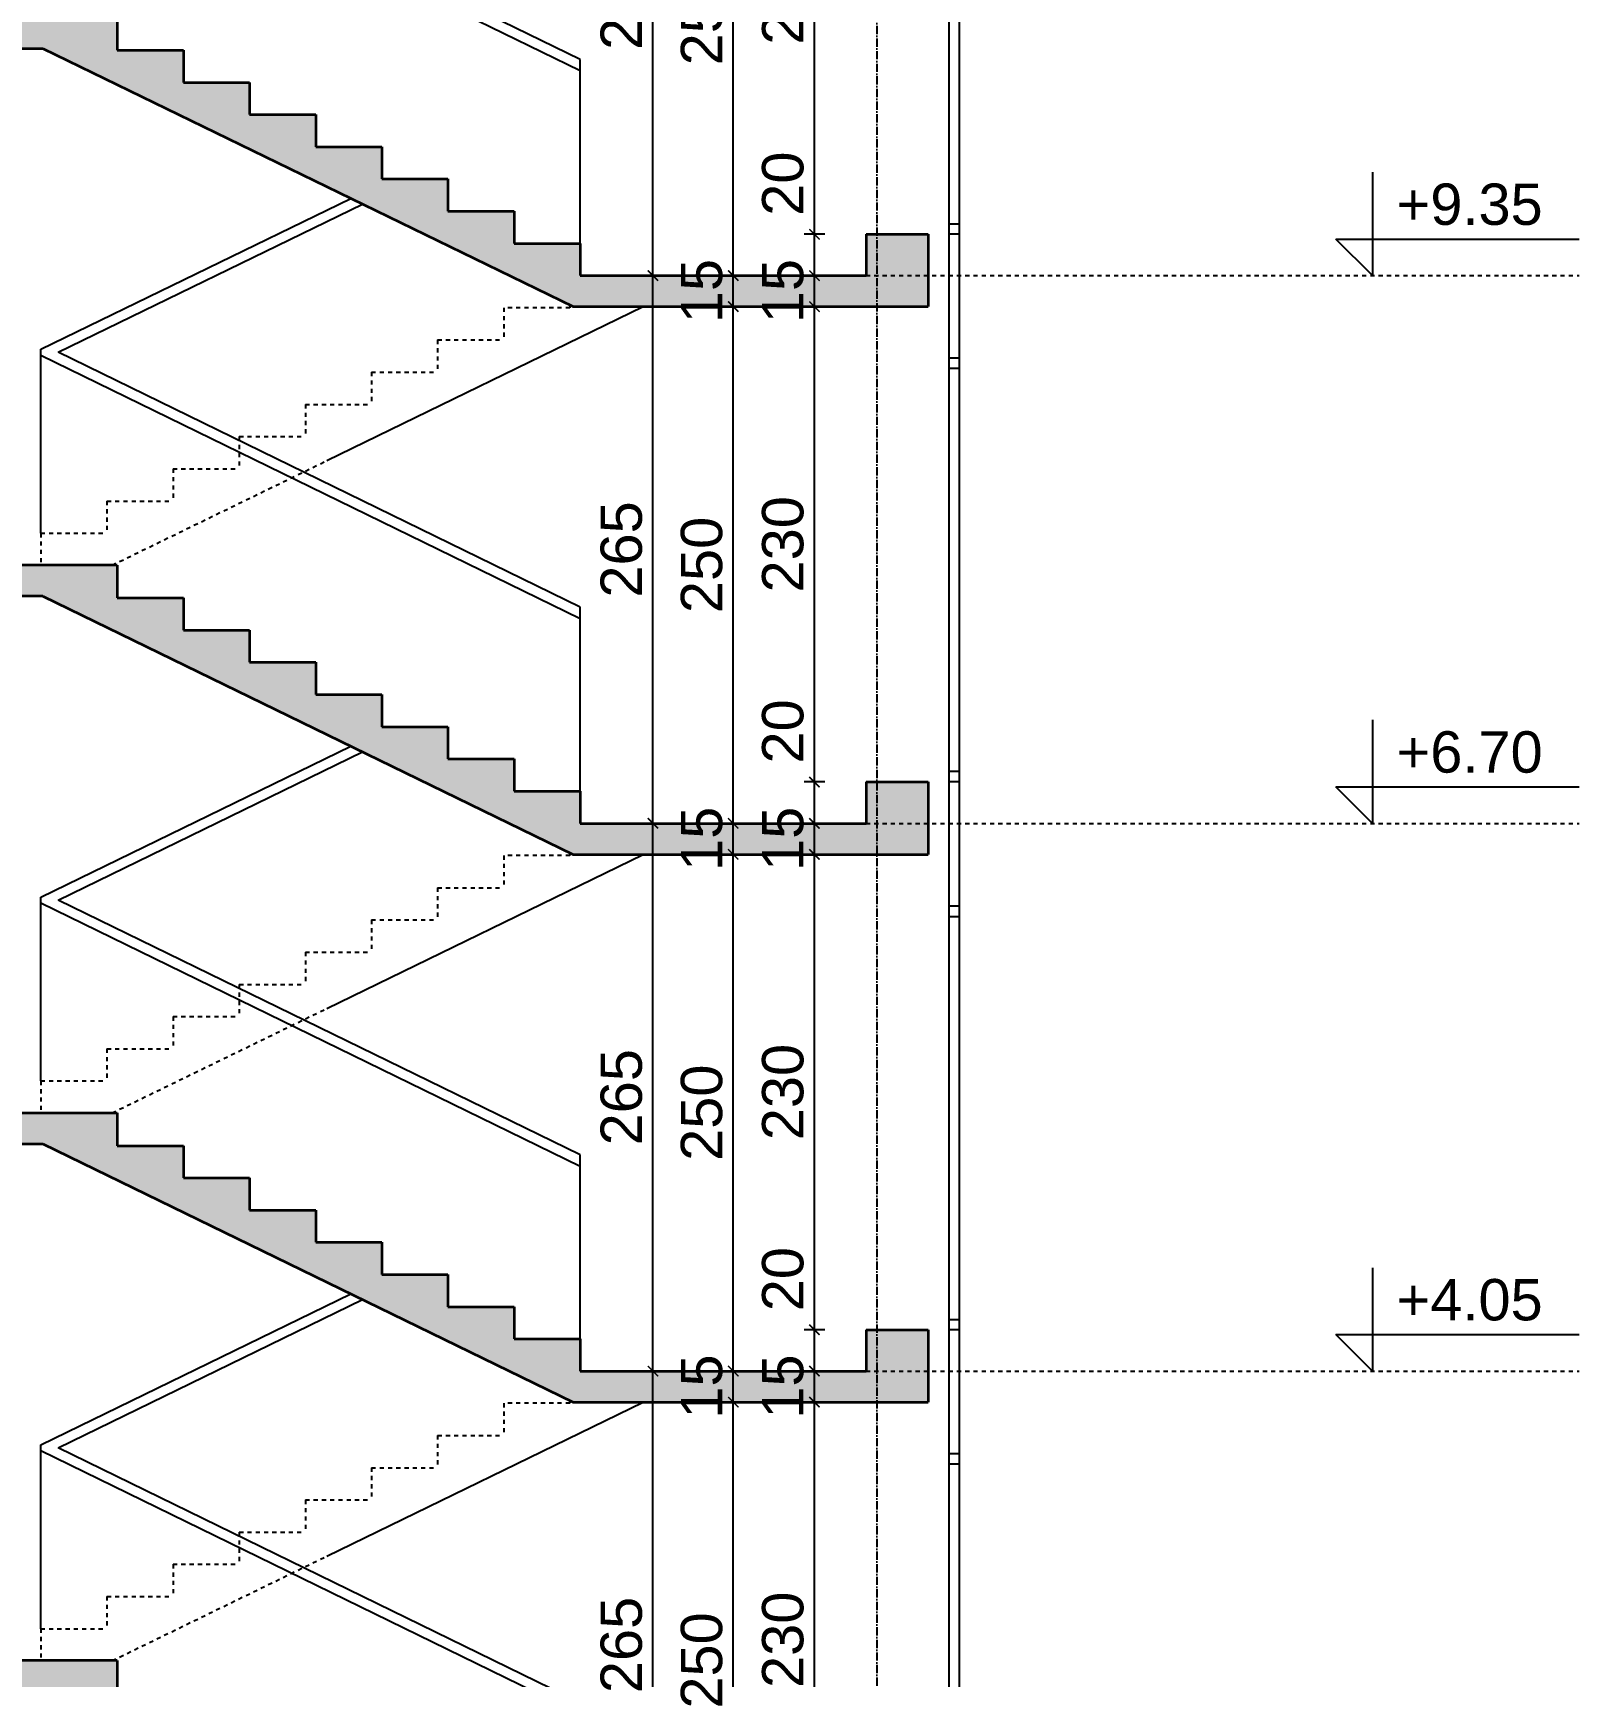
# Model space of a CAD drawing. Header units: inches. Extents: x -72385 to 39588, y -6525 to 66685.
# Drawn here: x 4646 to 5394, y 23883 to 24678 of the extents above; entities that cross this region are included whole.
import ezdxf

# ---------------------------------------------------------------- set-up
doc = ezdxf.new("R2010")
doc.units = ezdxf.units.IN
doc.header["$MEASUREMENT"] = 0
doc.linetypes.add('DashDot', pattern=[0.6, 0.4, -0.1, 0, -0.1])
doc.linetypes.add('Hidden', pattern=[0.4, 0.2, -0.2])
for name, color, linetype, lineweight in [('Надписи коти вътрешни', 252, 'Continuous', 25), ('Надписи нива', 252, 'Continuous', 25), ('Оси', 252, 'DashDot', 25), ('Фасади Разрези дебело', 7, 'Continuous', 35), ('Фасади Разрези пунктир', 253, 'Hidden', 25), ('Фасади Разрези тънко', 253, 'Continuous', 25), ('Щрих стени', 254, 'Continuous', 25)]:
    doc.layers.add(name, color=color, linetype=linetype, lineweight=lineweight)
doc.styles.add('Arial Regular', font='arial.ttf')
doc.styles.get("Standard").update_dxf_attribs({"font": 'arial.ttf'})
doc.dimstyles.new('Annotative', dxfattribs={"dimscale": 0, "dimtxt": 20, "dimasz": 5, "dimexe": 5, "dimexo": 5, "dimgap": 5, "dimtad": 1, "dimdec": 0, "dimzin": 0, "dimdsep": 46, "dimtxsty": 'Standard', "dimblk": 'ARCHTICK', "dimcen": 5, "dimdle": 5, "dimadec": 0, "dimazin": 0, "dimtfac": 1, "dimtdec": 0, "dimtofl": 0, "dimtmove": 0, "dimatfit": 3, "dimldrblk": 'ARCHTICK', "dimfxl": 5, "dimfxlon": 1, "dimtolj": 1, "dimtzin": 0, "dimarcsym": 1})

# ---------------------------------------------------------------- blocks, each defined once
blk = doc.blocks.new('_ArchTick')
at = {"color": 0, "linetype": 'ByBlock', "const_width": 0.15}
blk.add_lwpolyline([(-0.5, -0.5), (0.5, 0.5)], dxfattribs=at)
blk = doc.blocks.new('*D4772')
at = {"layer": 'Defpoints', "color": 0, "ltscale": 10, "transparency": 16777216}
for p in [(5023.77, 24031), (5048.73, 24031), (5043.74, 24016)]:
    blk.add_point(p, dxfattribs=at)
at = {"layer": 'Надписи коти вътрешни', "color": 0, "lineweight": -2, "ltscale": 10, "transparency": 16777216}
for p, q in [((5023.77, 24011), (5023.77, 24036)), ((5028.77, 24031), (5018.77, 24031)), ((5028.77, 24016), (5018.77, 24016))]:
    blk.add_line(p, q, dxfattribs=at)
at = {"layer": 'Надписи коти вътрешни', "color": 0, "lineweight": -2, "ltscale": 10, "transparency": 16777216, "xscale": 5, "yscale": 5, "zscale": 5}
for p, rotation in [((5023.77, 24031), 90), ((5023.77, 24016), 270)]:
    blk.add_blockref('_ArchTick', p, dxfattribs=dict(at, rotation=rotation))
at = {"layer": 'Надписи коти вътрешни', "color": 0, "ltscale": 10, "transparency": 16777216, "insert": (5008.56, 24023.5), "char_height": 20, "attachment_point": 5, "rotation": 90}
blk.add_mtext('\\A1;15', dxfattribs=at)
blk = doc.blocks.new('*D4679')
at = {"layer": 'Defpoints', "color": 0, "ltscale": 10, "transparency": 16777216}
for p in [(5023.77, 24016), (5048.73, 24016), (5048.73, 23786)]:
    blk.add_point(p, dxfattribs=at)
at = {"layer": 'Надписи коти вътрешни', "color": 0, "lineweight": -2, "ltscale": 10, "transparency": 16777216}
for p, q in [((5023.77, 23781), (5023.77, 24021)), ((5028.77, 24016), (5018.77, 24016)), ((5028.77, 23786), (5018.77, 23786))]:
    blk.add_line(p, q, dxfattribs=at)
at = {"layer": 'Надписи коти вътрешни', "color": 0, "lineweight": -2, "ltscale": 10, "transparency": 16777216, "xscale": 5, "yscale": 5, "zscale": 5}
for p, rotation in [((5023.77, 24016), 90), ((5023.77, 23786), 270)]:
    blk.add_blockref('_ArchTick', p, dxfattribs=dict(at, rotation=rotation))
at = {"layer": 'Надписи коти вътрешни', "color": 0, "ltscale": 10, "transparency": 16777216, "insert": (5008.56, 23901), "char_height": 20, "attachment_point": 5, "rotation": 90}
blk.add_mtext('\\A1;230', dxfattribs=at)
blk = doc.blocks.new('*D4680')
at = {"layer": 'Defpoints', "color": 0, "ltscale": 10, "transparency": 16777216}
for p in [(4984.49, 24016), (5048.73, 24016), (5048.73, 23766)]:
    blk.add_point(p, dxfattribs=at)
at = {"layer": 'Надписи коти вътрешни', "color": 0, "lineweight": -2, "ltscale": 10, "transparency": 16777216}
for p, q in [((4984.49, 23761), (4984.49, 24021)), ((4989.49, 24016), (4979.49, 24016)), ((4989.49, 23766), (4979.49, 23766))]:
    blk.add_line(p, q, dxfattribs=at)
at = {"layer": 'Надписи коти вътрешни', "color": 0, "lineweight": -2, "ltscale": 10, "transparency": 16777216, "xscale": 5, "yscale": 5, "zscale": 5}
for p, rotation in [((4984.49, 24016), 90), ((4984.49, 23766), 270)]:
    blk.add_blockref('_ArchTick', p, dxfattribs=dict(at, rotation=rotation))
at = {"layer": 'Надписи коти вътрешни', "color": 0, "ltscale": 10, "transparency": 16777216, "insert": (4969.28, 23891), "char_height": 20, "attachment_point": 5, "rotation": 90}
blk.add_mtext('\\A1;250', dxfattribs=at)
blk = doc.blocks.new('*D4681')
at = {"layer": 'Defpoints', "color": 0, "ltscale": 10, "transparency": 16777216}
for p in [(4945.66, 24031), (5048.73, 24031), (5048.73, 23766)]:
    blk.add_point(p, dxfattribs=at)
at = {"layer": 'Надписи коти вътрешни', "color": 0, "lineweight": -2, "ltscale": 10, "transparency": 16777216}
for p, q in [((4945.66, 23761), (4945.66, 24036)), ((4950.66, 24031), (4940.66, 24031)), ((4950.66, 23766), (4940.66, 23766))]:
    blk.add_line(p, q, dxfattribs=at)
at = {"layer": 'Надписи коти вътрешни', "color": 0, "lineweight": -2, "ltscale": 10, "transparency": 16777216, "xscale": 5, "yscale": 5, "zscale": 5}
for p, rotation in [((4945.66, 24031), 90), ((4945.66, 23766), 270)]:
    blk.add_blockref('_ArchTick', p, dxfattribs=dict(at, rotation=rotation))
at = {"layer": 'Надписи коти вътрешни', "color": 0, "ltscale": 10, "transparency": 16777216, "insert": (4930.45, 23898.5), "char_height": 20, "attachment_point": 5, "rotation": 90}
blk.add_mtext('\\A1;265', dxfattribs=at)
blk = doc.blocks.new('*D4771')
at = {"layer": 'Defpoints', "color": 0, "ltscale": 10, "transparency": 16777216}
for p in [(4984.49, 24031), (5009.44, 24031), (5004.45, 24016)]:
    blk.add_point(p, dxfattribs=at)
at = {"layer": 'Надписи коти вътрешни', "color": 0, "lineweight": -2, "ltscale": 10, "transparency": 16777216}
for p, q in [((4984.49, 24011), (4984.49, 24036)), ((4989.49, 24031), (4979.49, 24031)), ((4989.49, 24016), (4979.49, 24016))]:
    blk.add_line(p, q, dxfattribs=at)
at = {"layer": 'Надписи коти вътрешни', "color": 0, "lineweight": -2, "ltscale": 10, "transparency": 16777216, "xscale": 5, "yscale": 5, "zscale": 5}
for p, rotation in [((4984.49, 24031), 90), ((4984.49, 24016), 270)]:
    blk.add_blockref('_ArchTick', p, dxfattribs=dict(at, rotation=rotation))
at = {"layer": 'Надписи коти вътрешни', "color": 0, "ltscale": 10, "transparency": 16777216, "insert": (4969.28, 24023.5), "char_height": 20, "attachment_point": 5, "rotation": 90}
blk.add_mtext('\\A1;15', dxfattribs=at)
blk = doc.blocks.new('*D4770')
at = {"layer": 'Defpoints', "color": 0, "ltscale": 10, "transparency": 16777216}
for p in [(5023.77, 24051), (5048.73, 24051), (5048.73, 24031)]:
    blk.add_point(p, dxfattribs=at)
at = {"layer": 'Надписи коти вътрешни', "color": 0, "lineweight": -2, "ltscale": 10, "transparency": 16777216}
for p, q in [((5023.77, 24051), (5023.77, 24094.93)), ((5028.77, 24051), (5018.77, 24051)), ((5023.77, 24026), (5023.77, 24051)), ((5028.77, 24031), (5018.77, 24031))]:
    blk.add_line(p, q, dxfattribs=at)
at = {"layer": 'Надписи коти вътрешни', "color": 0, "lineweight": -2, "ltscale": 10, "transparency": 16777216, "xscale": 5, "yscale": 5, "zscale": 5}
for p, rotation in [((5023.77, 24051), 90), ((5023.77, 24031), 270)]:
    blk.add_blockref('_ArchTick', p, dxfattribs=dict(at, rotation=rotation))
at = {"layer": 'Надписи коти вътрешни', "color": 0, "ltscale": 10, "transparency": 16777216, "insert": (5008.56, 24075.47), "char_height": 20, "attachment_point": 5, "rotation": 90}
blk.add_mtext('\\A1;20', dxfattribs=at)
blk = doc.blocks.new('*D4769')
at = {"layer": 'Defpoints', "color": 0, "ltscale": 10, "transparency": 16777216}
for p in [(5023.77, 24296), (5048.73, 24296), (5043.74, 24281)]:
    blk.add_point(p, dxfattribs=at)
at = {"layer": 'Надписи коти вътрешни', "color": 0, "lineweight": -2, "ltscale": 10, "transparency": 16777216}
for p, q in [((5028.77, 24296), (5018.77, 24296)), ((5023.77, 24276), (5023.77, 24301)), ((5028.77, 24281), (5018.77, 24281))]:
    blk.add_line(p, q, dxfattribs=at)
at = {"layer": 'Надписи коти вътрешни', "color": 0, "lineweight": -2, "ltscale": 10, "transparency": 16777216, "xscale": 5, "yscale": 5, "zscale": 5}
for p, rotation in [((5023.77, 24296), 90), ((5023.77, 24281), 270)]:
    blk.add_blockref('_ArchTick', p, dxfattribs=dict(at, rotation=rotation))
at = {"layer": 'Надписи коти вътрешни', "color": 0, "ltscale": 10, "transparency": 16777216, "insert": (5008.56, 24288.5), "char_height": 20, "attachment_point": 5, "rotation": 90}
blk.add_mtext('\\A1;15', dxfattribs=at)
blk = doc.blocks.new('*D4768')
at = {"layer": 'Defpoints', "color": 0, "ltscale": 10, "transparency": 16777216}
for p in [(5023.77, 24281), (5048.73, 24281), (5048.73, 24051)]:
    blk.add_point(p, dxfattribs=at)
at = {"layer": 'Надписи коти вътрешни', "color": 0, "lineweight": -2, "ltscale": 10, "transparency": 16777216}
for p, q in [((5028.77, 24281), (5018.77, 24281)), ((5023.77, 24046), (5023.77, 24286)), ((5028.77, 24051), (5018.77, 24051))]:
    blk.add_line(p, q, dxfattribs=at)
at = {"layer": 'Надписи коти вътрешни', "color": 0, "lineweight": -2, "ltscale": 10, "transparency": 16777216, "xscale": 5, "yscale": 5, "zscale": 5}
for p, rotation in [((5023.77, 24281), 90), ((5023.77, 24051), 270)]:
    blk.add_blockref('_ArchTick', p, dxfattribs=dict(at, rotation=rotation))
at = {"layer": 'Надписи коти вътрешни', "color": 0, "ltscale": 10, "transparency": 16777216, "insert": (5008.56, 24166), "char_height": 20, "attachment_point": 5, "rotation": 90}
blk.add_mtext('\\A1;230', dxfattribs=at)
blk = doc.blocks.new('*D4767')
at = {"layer": 'Defpoints', "color": 0, "ltscale": 10, "transparency": 16777216}
for p in [(4984.49, 24281), (5048.73, 24281), (5048.73, 24031)]:
    blk.add_point(p, dxfattribs=at)
at = {"layer": 'Надписи коти вътрешни', "color": 0, "lineweight": -2, "ltscale": 10, "transparency": 16777216}
for p, q in [((4989.49, 24281), (4979.49, 24281)), ((4984.49, 24026), (4984.49, 24286)), ((4989.49, 24031), (4979.49, 24031))]:
    blk.add_line(p, q, dxfattribs=at)
at = {"layer": 'Надписи коти вътрешни', "color": 0, "lineweight": -2, "ltscale": 10, "transparency": 16777216, "xscale": 5, "yscale": 5, "zscale": 5}
for p, rotation in [((4984.49, 24281), 90), ((4984.49, 24031), 270)]:
    blk.add_blockref('_ArchTick', p, dxfattribs=dict(at, rotation=rotation))
at = {"layer": 'Надписи коти вътрешни', "color": 0, "ltscale": 10, "transparency": 16777216, "insert": (4969.28, 24156), "char_height": 20, "attachment_point": 5, "rotation": 90}
blk.add_mtext('\\A1;250', dxfattribs=at)
blk = doc.blocks.new('*D4766')
at = {"layer": 'Defpoints', "color": 0, "ltscale": 10, "transparency": 16777216}
for p in [(4945.66, 24296), (5048.73, 24296), (5048.73, 24031)]:
    blk.add_point(p, dxfattribs=at)
at = {"layer": 'Надписи коти вътрешни', "color": 0, "lineweight": -2, "ltscale": 10, "transparency": 16777216}
for p, q in [((4950.66, 24296), (4940.66, 24296)), ((4945.66, 24026), (4945.66, 24301)), ((4950.66, 24031), (4940.66, 24031))]:
    blk.add_line(p, q, dxfattribs=at)
at = {"layer": 'Надписи коти вътрешни', "color": 0, "lineweight": -2, "ltscale": 10, "transparency": 16777216, "xscale": 5, "yscale": 5, "zscale": 5}
for p, rotation in [((4945.66, 24296), 90), ((4945.66, 24031), 270)]:
    blk.add_blockref('_ArchTick', p, dxfattribs=dict(at, rotation=rotation))
at = {"layer": 'Надписи коти вътрешни', "color": 0, "ltscale": 10, "transparency": 16777216, "insert": (4930.45, 24163.5), "char_height": 20, "attachment_point": 5, "rotation": 90}
blk.add_mtext('\\A1;265', dxfattribs=at)
blk = doc.blocks.new('*D4765')
at = {"layer": 'Defpoints', "color": 0, "ltscale": 10, "transparency": 16777216}
for p in [(4984.49, 24296), (5009.44, 24296), (5004.45, 24281)]:
    blk.add_point(p, dxfattribs=at)
at = {"layer": 'Надписи коти вътрешни', "color": 0, "lineweight": -2, "ltscale": 10, "transparency": 16777216}
for p, q in [((4989.49, 24296), (4979.49, 24296)), ((4984.49, 24276), (4984.49, 24301)), ((4989.49, 24281), (4979.49, 24281))]:
    blk.add_line(p, q, dxfattribs=at)
at = {"layer": 'Надписи коти вътрешни', "color": 0, "lineweight": -2, "ltscale": 10, "transparency": 16777216, "xscale": 5, "yscale": 5, "zscale": 5}
for p, rotation in [((4984.49, 24296), 90), ((4984.49, 24281), 270)]:
    blk.add_blockref('_ArchTick', p, dxfattribs=dict(at, rotation=rotation))
at = {"layer": 'Надписи коти вътрешни', "color": 0, "ltscale": 10, "transparency": 16777216, "insert": (4969.28, 24288.5), "char_height": 20, "attachment_point": 5, "rotation": 90}
blk.add_mtext('\\A1;15', dxfattribs=at)
blk = doc.blocks.new('*D4764')
at = {"layer": 'Defpoints', "color": 0, "ltscale": 10, "transparency": 16777216}
for p in [(5023.77, 24316), (5048.73, 24316), (5048.73, 24296)]:
    blk.add_point(p, dxfattribs=at)
at = {"layer": 'Надписи коти вътрешни', "color": 0, "lineweight": -2, "ltscale": 10, "transparency": 16777216}
for p, q in [((5023.77, 24316), (5023.77, 24359.93)), ((5028.77, 24316), (5018.77, 24316)), ((5023.77, 24291), (5023.77, 24316)), ((5028.77, 24296), (5018.77, 24296))]:
    blk.add_line(p, q, dxfattribs=at)
at = {"layer": 'Надписи коти вътрешни', "color": 0, "lineweight": -2, "ltscale": 10, "transparency": 16777216, "xscale": 5, "yscale": 5, "zscale": 5}
for p, rotation in [((5023.77, 24316), 90), ((5023.77, 24296), 270)]:
    blk.add_blockref('_ArchTick', p, dxfattribs=dict(at, rotation=rotation))
at = {"layer": 'Надписи коти вътрешни', "color": 0, "ltscale": 10, "transparency": 16777216, "insert": (5008.56, 24340.47), "char_height": 20, "attachment_point": 5, "rotation": 90}
blk.add_mtext('\\A1;20', dxfattribs=at)
blk = doc.blocks.new('*D4763')
at = {"layer": 'Defpoints', "color": 0, "ltscale": 10, "transparency": 16777216}
for p in [(5023.77, 24561), (5048.73, 24561), (5043.74, 24546)]:
    blk.add_point(p, dxfattribs=at)
at = {"layer": 'Надписи коти вътрешни', "color": 0, "lineweight": -2, "ltscale": 10, "transparency": 16777216}
for p, q in [((5023.77, 24541), (5023.77, 24566)), ((5028.77, 24561), (5018.77, 24561)), ((5028.77, 24546), (5018.77, 24546))]:
    blk.add_line(p, q, dxfattribs=at)
at = {"layer": 'Надписи коти вътрешни', "color": 0, "lineweight": -2, "ltscale": 10, "transparency": 16777216, "xscale": 5, "yscale": 5, "zscale": 5}
for p, rotation in [((5023.77, 24561), 90), ((5023.77, 24546), 270)]:
    blk.add_blockref('_ArchTick', p, dxfattribs=dict(at, rotation=rotation))
at = {"layer": 'Надписи коти вътрешни', "color": 0, "ltscale": 10, "transparency": 16777216, "insert": (5008.56, 24553.5), "char_height": 20, "attachment_point": 5, "rotation": 90}
blk.add_mtext('\\A1;15', dxfattribs=at)
blk = doc.blocks.new('*D4762')
at = {"layer": 'Defpoints', "color": 0, "ltscale": 10, "transparency": 16777216}
for p in [(5023.77, 24546), (5048.73, 24546), (5048.73, 24316)]:
    blk.add_point(p, dxfattribs=at)
at = {"layer": 'Надписи коти вътрешни', "color": 0, "lineweight": -2, "ltscale": 10, "transparency": 16777216}
for p, q in [((5023.77, 24311), (5023.77, 24551)), ((5028.77, 24546), (5018.77, 24546)), ((5028.77, 24316), (5018.77, 24316))]:
    blk.add_line(p, q, dxfattribs=at)
at = {"layer": 'Надписи коти вътрешни', "color": 0, "lineweight": -2, "ltscale": 10, "transparency": 16777216, "xscale": 5, "yscale": 5, "zscale": 5}
for p, rotation in [((5023.77, 24546), 90), ((5023.77, 24316), 270)]:
    blk.add_blockref('_ArchTick', p, dxfattribs=dict(at, rotation=rotation))
at = {"layer": 'Надписи коти вътрешни', "color": 0, "ltscale": 10, "transparency": 16777216, "insert": (5008.56, 24431), "char_height": 20, "attachment_point": 5, "rotation": 90}
blk.add_mtext('\\A1;230', dxfattribs=at)
blk = doc.blocks.new('*D4761')
at = {"layer": 'Defpoints', "color": 0, "ltscale": 10, "transparency": 16777216}
for p in [(4984.49, 24546), (5048.73, 24546), (5048.73, 24296)]:
    blk.add_point(p, dxfattribs=at)
at = {"layer": 'Надписи коти вътрешни', "color": 0, "lineweight": -2, "ltscale": 10, "transparency": 16777216}
for p, q in [((4984.49, 24291), (4984.49, 24551)), ((4989.49, 24546), (4979.49, 24546)), ((4989.49, 24296), (4979.49, 24296))]:
    blk.add_line(p, q, dxfattribs=at)
at = {"layer": 'Надписи коти вътрешни', "color": 0, "lineweight": -2, "ltscale": 10, "transparency": 16777216, "xscale": 5, "yscale": 5, "zscale": 5}
for p, rotation in [((4984.49, 24546), 90), ((4984.49, 24296), 270)]:
    blk.add_blockref('_ArchTick', p, dxfattribs=dict(at, rotation=rotation))
at = {"layer": 'Надписи коти вътрешни', "color": 0, "ltscale": 10, "transparency": 16777216, "insert": (4969.28, 24421), "char_height": 20, "attachment_point": 5, "rotation": 90}
blk.add_mtext('\\A1;250', dxfattribs=at)
blk = doc.blocks.new('*D4760')
at = {"layer": 'Defpoints', "color": 0, "ltscale": 10, "transparency": 16777216}
for p in [(4945.66, 24561), (5048.73, 24561), (5048.73, 24296)]:
    blk.add_point(p, dxfattribs=at)
at = {"layer": 'Надписи коти вътрешни', "color": 0, "lineweight": -2, "ltscale": 10, "transparency": 16777216}
for p, q in [((4945.66, 24291), (4945.66, 24566)), ((4950.66, 24561), (4940.66, 24561)), ((4950.66, 24296), (4940.66, 24296))]:
    blk.add_line(p, q, dxfattribs=at)
at = {"layer": 'Надписи коти вътрешни', "color": 0, "lineweight": -2, "ltscale": 10, "transparency": 16777216, "xscale": 5, "yscale": 5, "zscale": 5}
for p, rotation in [((4945.66, 24561), 90), ((4945.66, 24296), 270)]:
    blk.add_blockref('_ArchTick', p, dxfattribs=dict(at, rotation=rotation))
at = {"layer": 'Надписи коти вътрешни', "color": 0, "ltscale": 10, "transparency": 16777216, "insert": (4930.45, 24428.5), "char_height": 20, "attachment_point": 5, "rotation": 90}
blk.add_mtext('\\A1;265', dxfattribs=at)
blk = doc.blocks.new('*D4759')
at = {"layer": 'Defpoints', "color": 0, "ltscale": 10, "transparency": 16777216}
for p in [(4984.49, 24561), (5009.44, 24561), (5004.45, 24546)]:
    blk.add_point(p, dxfattribs=at)
at = {"layer": 'Надписи коти вътрешни', "color": 0, "lineweight": -2, "ltscale": 10, "transparency": 16777216}
for p, q in [((4984.49, 24541), (4984.49, 24566)), ((4989.49, 24561), (4979.49, 24561)), ((4989.49, 24546), (4979.49, 24546))]:
    blk.add_line(p, q, dxfattribs=at)
at = {"layer": 'Надписи коти вътрешни', "color": 0, "lineweight": -2, "ltscale": 10, "transparency": 16777216, "xscale": 5, "yscale": 5, "zscale": 5}
for p, rotation in [((4984.49, 24561), 90), ((4984.49, 24546), 270)]:
    blk.add_blockref('_ArchTick', p, dxfattribs=dict(at, rotation=rotation))
at = {"layer": 'Надписи коти вътрешни', "color": 0, "ltscale": 10, "transparency": 16777216, "insert": (4969.28, 24553.5), "char_height": 20, "attachment_point": 5, "rotation": 90}
blk.add_mtext('\\A1;15', dxfattribs=at)
blk = doc.blocks.new('*D4758')
at = {"layer": 'Defpoints', "color": 0, "ltscale": 10, "transparency": 16777216}
for p in [(5023.77, 24581), (5048.73, 24581), (5048.73, 24561)]:
    blk.add_point(p, dxfattribs=at)
at = {"layer": 'Надписи коти вътрешни', "color": 0, "lineweight": -2, "ltscale": 10, "transparency": 16777216}
for p, q in [((5023.77, 24581), (5023.77, 24624.93)), ((5028.77, 24581), (5018.77, 24581)), ((5023.77, 24556), (5023.77, 24581)), ((5028.77, 24561), (5018.77, 24561))]:
    blk.add_line(p, q, dxfattribs=at)
at = {"layer": 'Надписи коти вътрешни', "color": 0, "lineweight": -2, "ltscale": 10, "transparency": 16777216, "xscale": 5, "yscale": 5, "zscale": 5}
for p, rotation in [((5023.77, 24581), 90), ((5023.77, 24561), 270)]:
    blk.add_blockref('_ArchTick', p, dxfattribs=dict(at, rotation=rotation))
at = {"layer": 'Надписи коти вътрешни', "color": 0, "ltscale": 10, "transparency": 16777216, "insert": (5008.56, 24605.47), "char_height": 20, "attachment_point": 5, "rotation": 90}
blk.add_mtext('\\A1;20', dxfattribs=at)
blk = doc.blocks.new('*D4756')
at = {"layer": 'Defpoints', "color": 0, "ltscale": 10, "transparency": 16777216}
for p in [(5023.77, 24811), (5048.73, 24811), (5048.73, 24581)]:
    blk.add_point(p, dxfattribs=at)
at = {"layer": 'Надписи коти вътрешни', "color": 0, "lineweight": -2, "ltscale": 10, "transparency": 16777216}
for p, q in [((5023.77, 24576), (5023.77, 24816)), ((5028.77, 24811), (5018.77, 24811)), ((5028.77, 24581), (5018.77, 24581))]:
    blk.add_line(p, q, dxfattribs=at)
at = {"layer": 'Надписи коти вътрешни', "color": 0, "lineweight": -2, "ltscale": 10, "transparency": 16777216, "xscale": 5, "yscale": 5, "zscale": 5}
for p, rotation in [((5023.77, 24811), 90), ((5023.77, 24581), 270)]:
    blk.add_blockref('_ArchTick', p, dxfattribs=dict(at, rotation=rotation))
at = {"layer": 'Надписи коти вътрешни', "color": 0, "ltscale": 10, "transparency": 16777216, "insert": (5008.56, 24696), "char_height": 20, "attachment_point": 5, "rotation": 90}
blk.add_mtext('\\A1;230', dxfattribs=at)
blk = doc.blocks.new('*D4755')
at = {"layer": 'Defpoints', "color": 0, "ltscale": 10, "transparency": 16777216}
for p in [(4984.49, 24811), (5048.73, 24811), (5048.73, 24561)]:
    blk.add_point(p, dxfattribs=at)
at = {"layer": 'Надписи коти вътрешни', "color": 0, "lineweight": -2, "ltscale": 10, "transparency": 16777216}
for p, q in [((4984.49, 24556), (4984.49, 24816)), ((4989.49, 24811), (4979.49, 24811)), ((4989.49, 24561), (4979.49, 24561))]:
    blk.add_line(p, q, dxfattribs=at)
at = {"layer": 'Надписи коти вътрешни', "color": 0, "lineweight": -2, "ltscale": 10, "transparency": 16777216, "xscale": 5, "yscale": 5, "zscale": 5}
for p, rotation in [((4984.49, 24811), 90), ((4984.49, 24561), 270)]:
    blk.add_blockref('_ArchTick', p, dxfattribs=dict(at, rotation=rotation))
at = {"layer": 'Надписи коти вътрешни', "color": 0, "ltscale": 10, "transparency": 16777216, "insert": (4969.28, 24686), "char_height": 20, "attachment_point": 5, "rotation": 90}
blk.add_mtext('\\A1;250', dxfattribs=at)
blk = doc.blocks.new('*D4754')
at = {"layer": 'Defpoints', "color": 0, "ltscale": 10, "transparency": 16777216}
for p in [(4945.66, 24826), (5048.73, 24826), (5048.73, 24561)]:
    blk.add_point(p, dxfattribs=at)
at = {"layer": 'Надписи коти вътрешни', "color": 0, "lineweight": -2, "ltscale": 10, "transparency": 16777216}
for p, q in [((4945.66, 24556), (4945.66, 24831)), ((4950.66, 24826), (4940.66, 24826)), ((4950.66, 24561), (4940.66, 24561))]:
    blk.add_line(p, q, dxfattribs=at)
at = {"layer": 'Надписи коти вътрешни', "color": 0, "lineweight": -2, "ltscale": 10, "transparency": 16777216, "xscale": 5, "yscale": 5, "zscale": 5}
for p, rotation in [((4945.66, 24826), 90), ((4945.66, 24561), 270)]:
    blk.add_blockref('_ArchTick', p, dxfattribs=dict(at, rotation=rotation))
at = {"layer": 'Надписи коти вътрешни', "color": 0, "ltscale": 10, "transparency": 16777216, "insert": (4930.45, 24693.5), "char_height": 20, "attachment_point": 5, "rotation": 90}
blk.add_mtext('\\A1;265', dxfattribs=at)

msp = doc.modelspace()

# ---------------------------------------------------------------- hatches: boundary and pattern name
at = {"layer": 'Щрих стени', "ltscale": 10}
h = msp.add_hatch(color=256, dxfattribs=at)
h.dxf.hatch_style = 1
h.paths.add_polyline_path([(1787.1, 24605.92), (2352.14, 24605.92), (2352.14, 24525.92), (2387.14, 24525.92), (2387.14, 24605.92), (2952.19, 24605.92), (2952.19, 24525.92), (2954.69, 24525.92), (2954.69, 24155.92), (2984.69, 24155.92), (2984.69, 24525.92), (2987.19, 24525.92), (2987.19, 24605.92), (3552.24, 24605.92), (3552.24, 24525.92), (3554.74, 24525.92), (3554.74, 24155.92), (3584.74, 24155.92), (3584.74, 24525.92), (3587.24, 24525.92), (3587.24, 24605.92), (4158.65, 24605.92), (4158.65, 24155.92), (4188.66, 24155.92), (4188.66, 24405.92), (4650.45, 24405.92), (4907.02, 24281), (5078.73, 24281), (5078.73, 24316), (5048.73, 24316), (5048.73, 24296), (4910.48, 24296), (4910.48, 24311.58), (4878.48, 24311.58), (4878.48, 24327.16), (4846.48, 24327.16), (4846.48, 24342.74), (4814.48, 24342.74), (4814.48, 24358.32), (4782.48, 24358.32), (4782.48, 24373.9), (4750.48, 24373.9), (4750.48, 24389.48), (4718.48, 24389.48), (4718.48, 24405.06), (4686.48, 24405.06), (4686.48, 24420.92), (4488.68, 24420.92), (4488.68, 24670.92), (4650.45, 24670.92), (4907.02, 24546), (5078.73, 24546), (5078.73, 24581), (5048.73, 24581), (5048.73, 24561), (4910.48, 24561), (4910.48, 24576.58), (4878.48, 24576.58), (4878.48, 24592.16), (4846.48, 24592.16), (4846.48, 24607.74), (4814.48, 24607.74), (4814.48, 24623.32), (4782.48, 24623.32), (4782.48, 24638.9), (4750.48, 24638.9), (4750.48, 24654.48), (4718.48, 24654.48), (4718.48, 24670.06), (4686.48, 24670.06), (4686.48, 24685.92), (-75.55, 24685.92), (-75.55, 24155.92), (-45.55, 24155.92), (-45.55, 24605.92), (526.99, 24605.92), (526.99, 24525.92), (557, 24525.92), (557, 24605.92), (1122.04, 24605.92), (1122.04, 24525.92), (1157.05, 24525.92), (1157.05, 24605.92), (1727.09, 24605.92), (1727.09, 24525.92), (1787.1, 24525.92)])
h.paths.add_polyline_path([(-45.55, 24620.92), (-45.55, 24670.92), (4158.65, 24670.92), (4158.65, 24620.92)], flags=16)
h.paths.add_polyline_path([(4188.66, 24670.92), (4458.68, 24670.92), (4458.68, 24420.92), (4188.66, 24420.92)], flags=16)
h.paths.add_polyline_path([(526.99, 24335.92), (511.99, 24335.92), (511.99, 24155.92), (526.99, 24155.92)], flags=17)
h.paths.add_polyline_path([(1727.09, 24335.92), (1712.09, 24335.92), (1712.09, 24155.92), (1727.09, 24155.92)], flags=17)
h = msp.add_hatch(color=256, dxfattribs=at)
h.dxf.hatch_style = 1
h.paths.add_polyline_path([(2387.14, 24075.92), (2952.19, 24075.92), (2952.19, 23995.92), (2954.69, 23995.92), (2954.69, 23625.92), (2984.69, 23625.92), (2984.69, 23995.92), (2987.19, 23995.92), (2987.19, 24075.92), (3544.74, 24075.92), (3544.74, 23625.92), (3549.74, 23625.92), (3549.74, 23995.92), (3587.24, 23995.92), (3587.24, 24075.92), (4158.65, 24075.92), (4158.65, 23625.92), (4188.66, 23625.92), (4188.66, 23875.92), (4619.48, 23875.92), (4619.48, 23855.92), (4649.48, 23855.92), (4649.48, 23876.4), (4907.02, 23751), (5043.74, 23751), (5043.74, 23580.92), (5078.73, 23580.92), (5078.73, 23766), (5093.73, 23766), (5093.73, 23786), (5048.73, 23786), (5048.73, 23766), (4910.48, 23766), (4910.48, 23781.58), (4878.48, 23781.58), (4878.48, 23797.16), (4846.48, 23797.16), (4846.48, 23812.74), (4814.48, 23812.74), (4814.48, 23828.32), (4782.48, 23828.32), (4782.48, 23843.9), (4750.48, 23843.9), (4750.48, 23859.48), (4718.48, 23859.48), (4718.48, 23875.06), (4686.48, 23875.06), (4686.48, 23890.92), (4188.66, 23890.92), (4188.66, 24140.92), (4458.68, 24140.92), (4458.68, 24090.92), (4488.68, 24090.92), (4488.68, 24140.92), (4650.45, 24140.92), (4907.02, 24016), (5078.73, 24016), (5078.73, 24051), (5048.73, 24051), (5048.73, 24031), (4910.48, 24031), (4910.48, 24046.58), (4878.48, 24046.58), (4878.48, 24062.16), (4846.48, 24062.16), (4846.48, 24077.74), (4814.48, 24077.74), (4814.48, 24093.32), (4782.48, 24093.32), (4782.48, 24108.9), (4750.48, 24108.9), (4750.48, 24124.48), (4718.48, 24124.48), (4718.48, 24140.06), (4686.48, 24140.06), (4686.48, 24155.92), (-75.55, 24155.92), (-75.55, 23625.92), (-45.55, 23625.92), (-45.55, 24075.92), (521.99, 24075.92), (521.99, 23995.92), (524.49, 23995.92), (524.49, 23625.92), (554.49, 23625.92), (554.49, 23995.92), (557, 23995.92), (557, 24075.92), (697.01, 24075.92), (697.01, 23625.92), (727.01, 23625.92), (727.01, 24075.92), (1122.04, 24075.92), (1122.04, 23995.92), (1157.05, 23995.92), (1157.05, 24075.92), (1327.06, 24075.92), (1327.06, 23625.92), (1357.06, 23625.92), (1357.06, 24075.92), (1722.09, 24075.92), (1722.09, 23995.92), (1739.59, 23995.92), (1739.59, 23625.92), (1769.59, 23625.92), (1769.59, 23995.92), (1787.1, 23995.92), (1787.1, 24075.92), (2344.64, 24075.92), (2344.64, 23995.92), (2387.14, 23995.92)])
h.paths.add_polyline_path([(-45.55, 24090.92), (-45.55, 24140.92), (4158.65, 24140.92), (4158.65, 24090.92)], flags=16)

# ---------------------------------------------------------------- linework, layer by layer
at = {"layer": 'Надписи нива', "ltscale": 10}
for p, q in [((5293.73, 24611), (5293.73, 24561)), ((5276.06, 24578.68), (5393.73, 24578.68)), ((5293.73, 24561), (5276.06, 24578.68)), ((5293.73, 24346), (5293.73, 24296)), ((5276.06, 24313.68), (5393.73, 24313.68)), ((5293.73, 24296), (5276.06, 24313.68)), ((5293.73, 24081), (5293.73, 24031)), ((5276.06, 24048.68), (5393.73, 24048.68)), ((5293.73, 24031), (5276.06, 24048.68))]:
    msp.add_line(p, q, dxfattribs=at)
at = {"layer": 'Надписи нива', "linetype": 'Hidden', "ltscale": 10}
for p, q in [((5048.73, 24561), (5393.73, 24561)), ((5048.73, 24296), (5393.73, 24296)), ((5048.73, 24031), (5393.73, 24031))]:
    msp.add_line(p, q, dxfattribs=at)
at = {"layer": 'Оси', "ltscale": 10}
msp.add_line((5053.96, 26090.92), (5053.96, 23040.92), dxfattribs=at)
at = {"layer": 'Фасади Разрези дебело', "ltscale": 10}
for p, q in [((4686.48, 24685.92), (4686.48, 24670.06)), ((4650.45, 24670.92), (4907.02, 24546)), ((4718.48, 24670.06), (4718.48, 24654.48)), ((4750.48, 24654.48), (4750.48, 24638.9)), ((4782.48, 24638.9), (4782.48, 24623.32)), ((4814.48, 24623.32), (4814.48, 24607.74)), ((4846.48, 24607.74), (4846.48, 24592.16)), ((4878.48, 24592.16), (4878.48, 24576.58)), ((4910.48, 24576.58), (4910.48, 24561)), ((5048.73, 24581), (5048.73, 24561)), ((5078.73, 24581), (5078.73, 24546)), ((4686.48, 24420.92), (4488.68, 24420.92)), ((4686.48, 24420.92), (4686.48, 24405.06)), ((4650.45, 24405.92), (4188.66, 24405.92)), ((4650.45, 24405.92), (4907.02, 24281)), ((4718.48, 24405.06), (4718.48, 24389.48)), ((4750.48, 24389.48), (4750.48, 24373.9)), ((4782.48, 24373.9), (4782.48, 24358.32)), ((4814.48, 24358.32), (4814.48, 24342.74)), ((4846.48, 24342.74), (4846.48, 24327.16)), ((4878.48, 24327.16), (4878.48, 24311.58)), ((4910.48, 24311.58), (4910.48, 24296)), ((5048.73, 24316), (5048.73, 24296)), ((5078.73, 24316), (5078.73, 24281)), ((4686.48, 24155.92), (4686.48, 24140.06)), ((4650.45, 24140.92), (4907.02, 24016)), ((4718.48, 24140.06), (4718.48, 24124.48)), ((4750.48, 24124.48), (4750.48, 24108.9)), ((4782.48, 24108.9), (4782.48, 24093.32)), ((4814.48, 24093.32), (4814.48, 24077.74)), ((4846.48, 24077.74), (4846.48, 24062.16)), ((4878.48, 24062.16), (4878.48, 24046.58)), ((5048.73, 24051), (5048.73, 24031)), ((5078.73, 24051), (5078.73, 24016)), ((4910.48, 24046.58), (4910.48, 24031)), ((4686.48, 23890.92), (4188.66, 23890.92)), ((4686.48, 23890.92), (4686.48, 23875.06))]:
    msp.add_line(p, q, dxfattribs=at)
at = {"layer": 'Фасади Разрези дебело', "ltscale": 10, "extrusion": (1.2091e-15, 1, -2.22045e-16)}
for p, q in [((4488.68, 24670.92), (4650.45, 24670.92)), ((4686.48, 24670.06), (4718.48, 24670.06)), ((4718.48, 24654.48), (4750.48, 24654.48)), ((4750.48, 24638.9), (4782.48, 24638.9)), ((4782.48, 24623.32), (4814.48, 24623.32)), ((4814.48, 24607.74), (4846.48, 24607.74)), ((4846.48, 24592.16), (4878.48, 24592.16)), ((4878.48, 24576.58), (4910.48, 24576.58)), ((5048.73, 24581), (5078.73, 24581)), ((4910.48, 24561), (5048.73, 24561)), ((4907.02, 24546), (5078.73, 24546)), ((4686.48, 24405.06), (4718.48, 24405.06)), ((4718.48, 24389.48), (4750.48, 24389.48)), ((4750.48, 24373.9), (4782.48, 24373.9)), ((4782.48, 24358.32), (4814.48, 24358.32)), ((4814.48, 24342.74), (4846.48, 24342.74)), ((4846.48, 24327.16), (4878.48, 24327.16)), ((4878.48, 24311.58), (4910.48, 24311.58)), ((5048.73, 24316), (5078.73, 24316)), ((4910.48, 24296), (5048.73, 24296)), ((4907.02, 24281), (5078.73, 24281)), ((-7023.62, 24155.92), (4686.48, 24155.92)), ((4488.68, 24140.92), (4650.45, 24140.92)), ((4686.48, 24140.06), (4718.48, 24140.06)), ((4718.48, 24124.48), (4750.48, 24124.48)), ((4750.48, 24108.9), (4782.48, 24108.9)), ((4782.48, 24093.32), (4814.48, 24093.32)), ((4814.48, 24077.74), (4846.48, 24077.74)), ((4846.48, 24062.16), (4878.48, 24062.16)), ((5048.73, 24051), (5078.73, 24051)), ((4878.48, 24046.58), (4910.48, 24046.58)), ((4910.48, 24031), (5048.73, 24031)), ((4907.02, 24016), (5078.73, 24016))]:
    msp.add_line(p, q, dxfattribs=at)
at = {"layer": 'Фасади Разрези пунктир', "ltscale": 10, "extrusion": (-1.2091e-15, 1, -2.22045e-16)}
for p, q in [((4905.48, 24545.42), (4873.48, 24545.42)), ((4905.48, 24280.42), (4873.48, 24280.42)), ((4905.48, 24015.42), (4873.48, 24015.42))]:
    msp.add_line(p, q, dxfattribs=at)
at = {"layer": 'Фасади Разрези пунктир', "ltscale": 10}
for p, q in [((4873.48, 24545.42), (4873.48, 24529.84)), ((4905.48, 24546.76), (4905.48, 24545.42)), ((4841.48, 24529.84), (4841.48, 24514.26)), ((4809.48, 24514.26), (4809.48, 24498.68)), ((4777.48, 24498.68), (4777.48, 24483.1)), ((4745.48, 24483.1), (4745.48, 24467.52)), ((4684.04, 24420.92), (4787.82, 24471.46)), ((4713.48, 24467.52), (4713.48, 24451.94)), ((4681.48, 24451.94), (4681.48, 24436.36)), ((4649.48, 24436.36), (4649.48, 24420.92)), ((4873.48, 24280.42), (4873.48, 24264.84)), ((4905.48, 24281.76), (4905.48, 24280.42)), ((4841.48, 24264.84), (4841.48, 24249.26)), ((4809.48, 24249.26), (4809.48, 24233.68)), ((4777.48, 24233.68), (4777.48, 24218.1)), ((4745.48, 24218.1), (4745.48, 24202.52)), ((4684.04, 24155.92), (4787.82, 24206.46)), ((4713.48, 24202.52), (4713.48, 24186.94)), ((4681.48, 24186.94), (4681.48, 24171.36)), ((4649.48, 24171.36), (4649.48, 24155.92)), ((4873.48, 24015.42), (4873.48, 23999.84)), ((4905.48, 24016.76), (4905.48, 24015.42)), ((4841.48, 23999.84), (4841.48, 23984.26)), ((4809.48, 23984.26), (4809.48, 23968.68)), ((4777.48, 23968.68), (4777.48, 23953.1)), ((4745.48, 23953.1), (4745.48, 23937.52)), ((4684.04, 23890.92), (4787.82, 23941.46)), ((4713.48, 23937.52), (4713.48, 23921.94)), ((4681.48, 23921.94), (4681.48, 23906.36)), ((4649.48, 23906.36), (4649.48, 23890.92))]:
    msp.add_line(p, q, dxfattribs=at)
at = {"layer": 'Фасади Разрези пунктир', "ltscale": 10, "extrusion": (1.2091e-15, 1, -2.22045e-16)}
for p, q in [((4841.48, 24529.84), (4873.48, 24529.84)), ((4809.48, 24514.26), (4841.48, 24514.26)), ((4777.48, 24498.68), (4809.48, 24498.68)), ((4745.48, 24483.1), (4777.48, 24483.1)), ((4713.48, 24467.52), (4745.48, 24467.52)), ((4681.48, 24451.94), (4713.48, 24451.94)), ((4649.48, 24436.36), (4681.48, 24436.36)), ((4841.48, 24264.84), (4873.48, 24264.84)), ((4809.48, 24249.26), (4841.48, 24249.26)), ((4777.48, 24233.68), (4809.48, 24233.68)), ((4745.48, 24218.1), (4777.48, 24218.1)), ((4713.48, 24202.52), (4745.48, 24202.52)), ((4681.48, 24186.94), (4713.48, 24186.94)), ((4649.48, 24171.36), (4681.48, 24171.36)), ((4841.48, 23999.84), (4873.48, 23999.84)), ((4809.48, 23984.26), (4841.48, 23984.26)), ((4777.48, 23968.68), (4809.48, 23968.68)), ((4745.48, 23953.1), (4777.48, 23953.1)), ((4713.48, 23937.52), (4745.48, 23937.52)), ((4681.48, 23921.94), (4713.48, 23921.94)), ((4649.48, 23906.36), (4681.48, 23906.36))]:
    msp.add_line(p, q, dxfattribs=at)
at = {"layer": 'Фасади Разрези тънко', "ltscale": 10}
for p, q in [((5088.73, 25581), (5088.73, 23786)), ((5093.73, 25581), (5093.73, 23786)), ((4910.48, 24665.57), (4657.88, 24788.87)), ((4910.48, 24660), (4649.48, 24787.4)), ((4910.48, 24576.58), (4910.48, 24665.57)), ((4649.48, 24525.34), (4799.47, 24598.37)), ((4657.88, 24523.87), (4805.18, 24595.59)), ((4787.82, 24471.46), (4940.94, 24546)), ((4649.48, 24436.36), (4649.48, 24525.34)), ((4910.48, 24395), (4649.48, 24522.4)), ((4910.48, 24400.57), (4657.88, 24523.87)), ((4910.48, 24311.58), (4910.48, 24400.57)), ((4649.48, 24260.34), (4799.47, 24333.37)), ((4657.88, 24258.87), (4805.18, 24330.59)), ((4787.82, 24206.46), (4940.94, 24281)), ((4649.48, 24171.36), (4649.48, 24260.34)), ((4910.48, 24130), (4649.48, 24257.4)), ((4910.48, 24135.57), (4657.88, 24258.87)), ((4910.48, 24046.58), (4910.48, 24135.57)), ((4649.48, 23995.34), (4799.47, 24068.37)), ((4657.88, 23993.87), (4805.18, 24065.59)), ((4787.82, 23941.46), (4940.94, 24016)), ((4649.48, 23906.36), (4649.48, 23995.34)), ((4910.48, 23870.57), (4657.88, 23993.87)), ((4910.48, 23865), (4649.48, 23992.4))]:
    msp.add_line(p, q, dxfattribs=at)
at = {"layer": 'Фасади Разрези тънко', "ltscale": 10, "extrusion": (1.2091e-15, 1, -2.22045e-16)}
for p, q in [((5088.73, 24586), (5093.73, 24586)), ((5088.73, 24251), (5093.73, 24251)), ((5088.73, 24056), (5093.73, 24056))]:
    msp.add_line(p, q, dxfattribs=at)
at = {"layer": 'Фасади Разрези тънко', "ltscale": 10, "extrusion": (-1.2091e-15, 1, -2.22045e-16)}
for p, q in [((5093.73, 24581), (5088.73, 24581)), ((5093.73, 24521), (5088.73, 24521)), ((5093.73, 24516), (5088.73, 24516)), ((5093.73, 24321), (5088.73, 24321)), ((5093.73, 24316), (5088.73, 24316)), ((5093.73, 24256), (5088.73, 24256)), ((5093.73, 24051), (5088.73, 24051)), ((5093.73, 23991), (5088.73, 23991)), ((5093.73, 23986), (5088.73, 23986))]:
    msp.add_line(p, q, dxfattribs=at)

# ---------------------------------------------------------------- texts
at = {"layer": 'Надписи нива', "ltscale": 10, "char_height": 20, "width": 180.4891, "attachment_point": 1, "style": 'Arial Regular'}
for s, insert in [('+9.35', (5305.41, 24605.53)), ('+6.70', (5305.41, 24340.53)), ('+4.05', (5305.41, 24075.53))]:
    msp.add_mtext(s, dxfattribs=dict(at, insert=insert))

# ---------------------------------------------------------------- dimensions: what is measured, and where the dimension line sits
at = {"layer": 'Надписи коти вътрешни', "ltscale": 10}
for base, p1, p2, picture, middle in [((4945.66, 24826), (5048.73, 24561), (5048.73, 24826), '*D4754', (4930.45, 24693.5)), ((4984.49, 24811), (5048.73, 24561), (5048.73, 24811), '*D4755', (4969.28, 24686)), ((5023.77, 24811), (5048.73, 24581), (5048.73, 24811), '*D4756', (5008.56, 24696)), ((5023.77, 24581), (5048.73, 24561), (5048.73, 24581), '*D4758', (5008.56, 24605.47)), ((4945.66, 24561), (5048.73, 24296), (5048.73, 24561), '*D4760', (4930.45, 24428.5)), ((4984.49, 24546), (5048.73, 24296), (5048.73, 24546), '*D4761', (4969.28, 24421)), ((5023.77, 24546), (5048.73, 24316), (5048.73, 24546), '*D4762', (5008.56, 24431)), ((5023.77, 24316), (5048.73, 24296), (5048.73, 24316), '*D4764', (5008.56, 24340.47)), ((4945.66, 24296), (5048.73, 24031), (5048.73, 24296), '*D4766', (4930.45, 24163.5)), ((4984.49, 24281), (5048.73, 24031), (5048.73, 24281), '*D4767', (4969.28, 24156)), ((5023.77, 24281), (5048.73, 24051), (5048.73, 24281), '*D4768', (5008.56, 24166)), ((5023.77, 24051), (5048.73, 24031), (5048.73, 24051), '*D4770', (5008.56, 24075.47)), ((4945.66, 24031), (5048.73, 23766), (5048.73, 24031), '*D4681', (4930.45, 23898.5)), ((4984.49, 24016), (5048.73, 23766), (5048.73, 24016), '*D4680', (4969.28, 23891)), ((5023.77, 24016), (5048.73, 23786), (5048.73, 24016), '*D4679', (5008.56, 23901))]:
    dim = msp.add_linear_dim(base=base, p1=p1, p2=p2, angle=90, dimstyle='Annotative', override={"dimscale": 0, "dimtix": 0, "dimtofl": 0, "dimtmove": 0, "dimatfit": 3}, dxfattribs=at)
    dim.commit()
    dim.dimension.update_dxf_attribs({"geometry": picture, "text_midpoint": middle})
for base, p1, p2, picture, middle in [((4984.49, 24561), (5004.45, 24546), (5009.44, 24561), '*D4759', (4984.49, 24553.5)), ((5023.77, 24561), (5043.74, 24546), (5048.73, 24561), '*D4763', (5023.77, 24553.5)), ((4984.49, 24296), (5004.45, 24281), (5009.44, 24296), '*D4765', (4984.49, 24288.5)), ((5023.77, 24296), (5043.74, 24281), (5048.73, 24296), '*D4769', (5023.77, 24288.5)), ((4984.49, 24031), (5004.45, 24016), (5009.44, 24031), '*D4771', (4984.49, 24023.5)), ((5023.77, 24031), (5043.74, 24016), (5048.73, 24031), '*D4772', (5023.77, 24023.5))]:
    dim = msp.add_linear_dim(base=base, p1=p1, p2=p2, angle=90, dimstyle='Annotative', override={"dimscale": 0, "dimtix": 0, "dimtofl": 0, "dimtmove": 0, "dimatfit": 3}, dxfattribs=at)
    dim.commit()
    dim.dimension.update_dxf_attribs({"geometry": picture, "text_midpoint": middle, "dimtype": 128})

doc.saveas('drawing.dxf')
